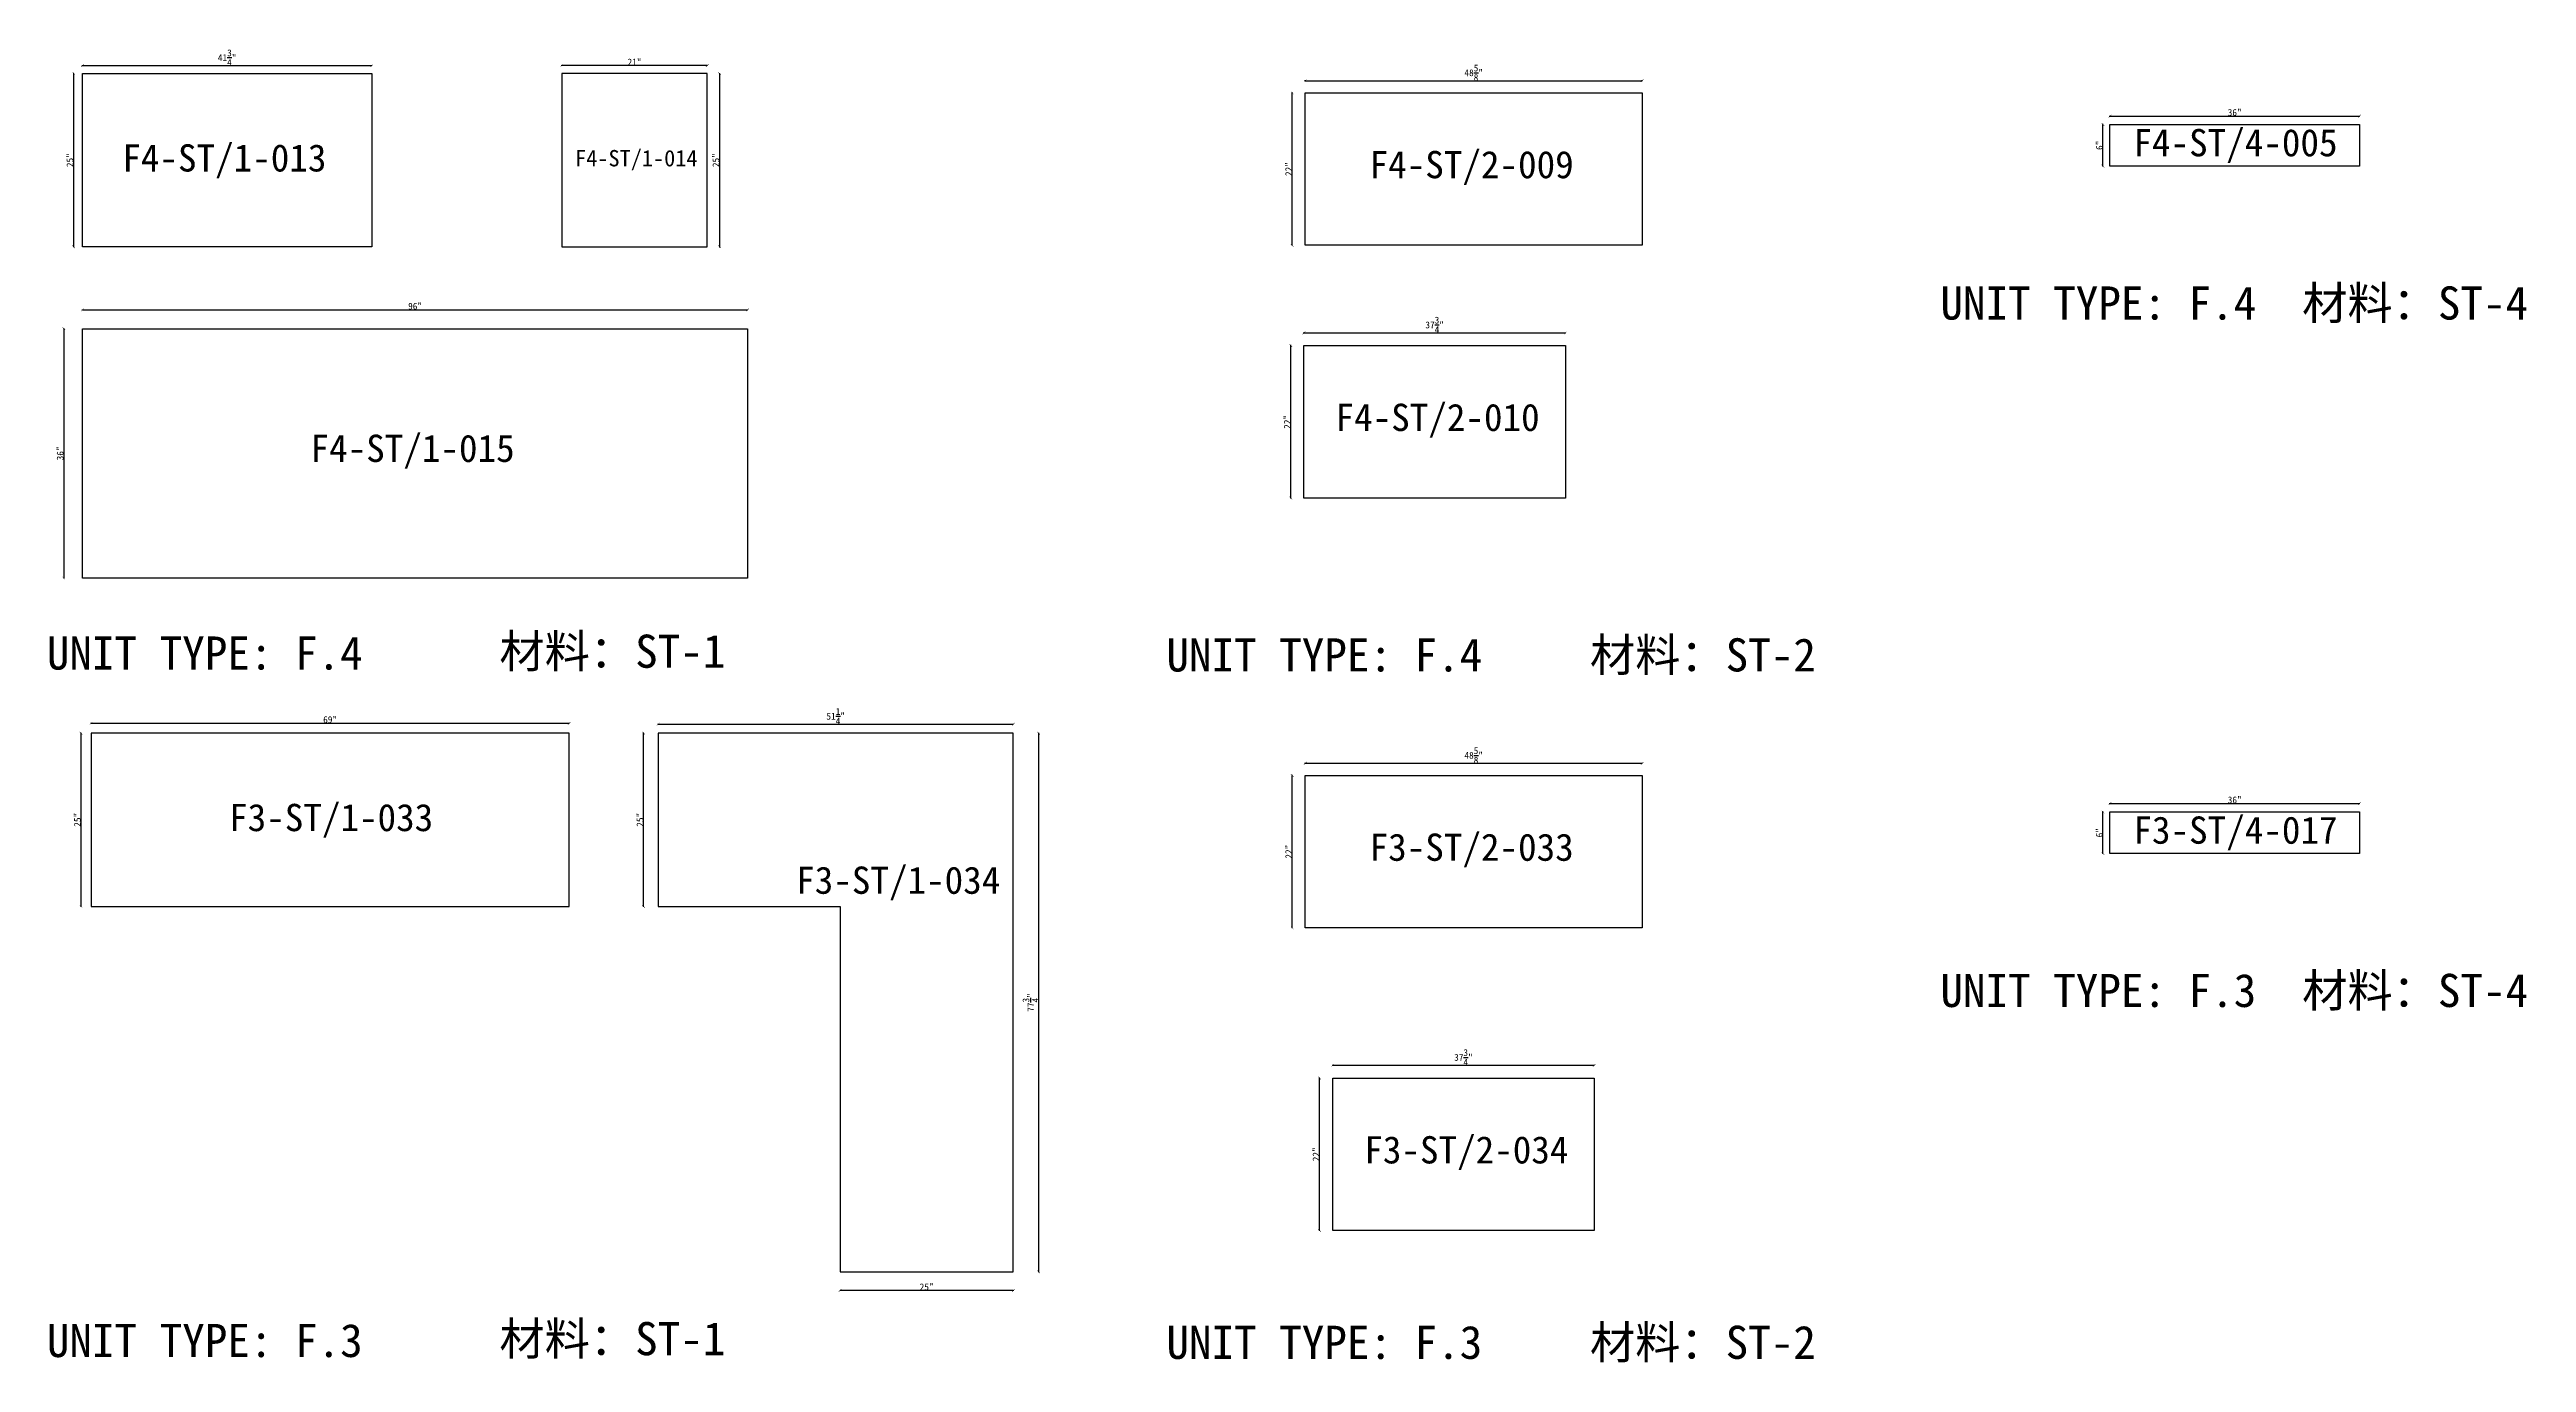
# Model space of a CAD drawing. Header units: millimetres. Extents: x -46962 to 137822, y -48342 to 2116.
# Drawn here: x 52801 to 61882, y -44884 to -40070 of the extents above; entities that cross this region are included whole.
import ezdxf
from ezdxf.enums import TextEntityAlignment as Align

# ---------------------------------------------------------------- set-up
doc = ezdxf.new("R2010")
doc.units = ezdxf.units.MM
doc.layers.add('COUNTERTOP_NUMBER', color=3, linetype='Continuous')
doc.layers.add('COUNTERTOPS', color=7, linetype='Continuous')
doc.styles.add('样式 1', font='')
doc.styles.get('样式 1').set_extended_font_data('NSimSun')
doc.dimstyles.new('副本 ISO-25', dxfattribs={"dimtxt": 25, "dimasz": 10, "dimexe": 1.5, "dimexo": 0.5, "dimtad": 1, "dimlfac": 0.03937, "dimlunit": 5, "dimtxsty": '样式 1', "dimblk": 'ARCHTICK', "dimcen": 2.5, "dimclrd": 256, "dimclrt": 1, "dimazin": 3, "dimtfac": 1, "dimtmove": 0, "dimatfit": 3, "dimfxlon": 1})

# ---------------------------------------------------------------- blocks, each defined once
blk = doc.blocks.new('_ArchTick')
at = {"color": 0, "linetype": 'ByBlock', "const_width": 0.15}
blk.add_lwpolyline([(-0.5, -0.5), (0.5, 0.5)], dxfattribs=at)
blk = doc.blocks.new('*D1358')
at = {"color": 0, "lineweight": -2, "transparency": 16777216}
for p, q in [((52922, -40129.6), (52922, -40127.1)), ((53982.5, -40129.6), (53982.5, -40127.1))]:
    blk.add_line(p, q, dxfattribs=at)
at = {"lineweight": -2, "transparency": 16777216}
blk.add_line((52922, -40128.6), (53982.5, -40128.6), dxfattribs=at)
at = {"layer": 'Defpoints', "color": 0, "transparency": 16777216}
for p in [(53982.5, -40128.6), (52922, -40157.9), (53982.5, -40157.9)]:
    blk.add_point(p, dxfattribs=at)
at = {"lineweight": -2, "transparency": 16777216, "xscale": 10, "yscale": 10, "zscale": 10, "rotation": 180}
blk.add_blockref('_ArchTick', (52922, -40128.6), dxfattribs=at)
at = {"lineweight": -2, "transparency": 16777216, "xscale": 10, "yscale": 10, "zscale": 10}
blk.add_blockref('_ArchTick', (53982.5, -40128.6), dxfattribs=at)
at = {"color": 1, "transparency": 16777216, "insert": (53452.3, -40099.5), "char_height": 25, "attachment_point": 5, "style": '样式 1'}
blk.add_mtext('\\A1;41{\\H1x;\\S3/4;}"', dxfattribs=at)
blk = doc.blocks.new('*D1359')
at = {"color": 0, "lineweight": -2, "transparency": 16777216}
for p, q in [((52890.3, -40157.9), (52887.8, -40157.9)), ((52890.3, -40792.9), (52887.8, -40792.9))]:
    blk.add_line(p, q, dxfattribs=at)
at = {"lineweight": -2, "transparency": 16777216}
blk.add_line((52889.3, -40157.9), (52889.3, -40792.9), dxfattribs=at)
at = {"layer": 'Defpoints', "color": 0, "transparency": 16777216}
for p in [(52922, -40157.9), (52889.3, -40792.9), (52922, -40792.9)]:
    blk.add_point(p, dxfattribs=at)
at = {"lineweight": -2, "transparency": 16777216, "xscale": 10, "yscale": 10, "zscale": 10}
for p, rotation in [((52889.3, -40157.9), 90), ((52889.3, -40792.9), 270)]:
    blk.add_blockref('_ArchTick', p, dxfattribs=dict(at, rotation=rotation))
at = {"color": 1, "transparency": 16777216, "insert": (52876.2, -40475.4), "char_height": 25, "attachment_point": 5, "rotation": 90, "style": '样式 1'}
blk.add_mtext('\\A1;25"', dxfattribs=at)
blk = doc.blocks.new('*D1360')
at = {"color": 0, "lineweight": -2, "transparency": 16777216}
for p, q in [((54679, -40129.6), (54679, -40127.1)), ((55212.4, -40129.6), (55212.4, -40127.1))]:
    blk.add_line(p, q, dxfattribs=at)
at = {"lineweight": -2, "transparency": 16777216}
blk.add_line((55212.4, -40128.6), (54679, -40128.6), dxfattribs=at)
at = {"layer": 'Defpoints', "color": 0, "transparency": 16777216}
for p in [(54679, -40128.6), (54679, -40157.9), (55212.4, -40157.9)]:
    blk.add_point(p, dxfattribs=at)
at = {"lineweight": -2, "transparency": 16777216, "xscale": 10, "yscale": 10, "zscale": 10, "rotation": 180}
blk.add_blockref('_ArchTick', (54679, -40128.6), dxfattribs=at)
at = {"lineweight": -2, "transparency": 16777216, "xscale": 10, "yscale": 10, "zscale": 10}
blk.add_blockref('_ArchTick', (55212.4, -40128.6), dxfattribs=at)
at = {"color": 1, "transparency": 16777216, "insert": (54945.7, -40115.5), "char_height": 25, "attachment_point": 5, "style": '样式 1'}
blk.add_mtext('\\A1;21"', dxfattribs=at)
blk = doc.blocks.new('*D1361')
at = {"color": 0, "lineweight": -2, "transparency": 16777216}
for p, q in [((55256.3, -40157.9), (55258.8, -40157.9)), ((55256.3, -40792.9), (55258.8, -40792.9))]:
    blk.add_line(p, q, dxfattribs=at)
at = {"lineweight": -2, "transparency": 16777216}
blk.add_line((55257.3, -40157.9), (55257.3, -40792.9), dxfattribs=at)
at = {"layer": 'Defpoints', "color": 0, "transparency": 16777216}
for p in [(55212.4, -40157.9), (55212.4, -40792.9), (55257.3, -40792.9)]:
    blk.add_point(p, dxfattribs=at)
at = {"lineweight": -2, "transparency": 16777216, "xscale": 10, "yscale": 10, "zscale": 10}
for p, rotation in [((55257.3, -40157.9), 90), ((55257.3, -40792.9), 270)]:
    blk.add_blockref('_ArchTick', p, dxfattribs=dict(at, rotation=rotation))
at = {"color": 1, "transparency": 16777216, "insert": (55244.2, -40475.4), "char_height": 25, "attachment_point": 5, "rotation": 90, "style": '样式 1'}
blk.add_mtext('\\A1;25"', dxfattribs=at)
blk = doc.blocks.new('*D1362')
at = {"color": 0, "lineweight": -2, "transparency": 16777216}
for p, q in [((52922, -41025), (52922, -41022.5)), ((55360.4, -41025), (55360.4, -41022.5))]:
    blk.add_line(p, q, dxfattribs=at)
at = {"lineweight": -2, "transparency": 16777216}
blk.add_line((52922, -41024), (55360.4, -41024), dxfattribs=at)
at = {"layer": 'Defpoints', "color": 0, "transparency": 16777216}
for p in [(55360.4, -41024), (52922, -41093.3), (55360.4, -41093.3)]:
    blk.add_point(p, dxfattribs=at)
at = {"lineweight": -2, "transparency": 16777216, "xscale": 10, "yscale": 10, "zscale": 10, "rotation": 180}
blk.add_blockref('_ArchTick', (52922, -41024), dxfattribs=at)
at = {"lineweight": -2, "transparency": 16777216, "xscale": 10, "yscale": 10, "zscale": 10}
blk.add_blockref('_ArchTick', (55360.4, -41024), dxfattribs=at)
at = {"color": 1, "transparency": 16777216, "insert": (54141.2, -41010.9), "char_height": 25, "attachment_point": 5, "style": '样式 1'}
blk.add_mtext('\\A1;96"', dxfattribs=at)
blk = doc.blocks.new('*D1363')
at = {"color": 0, "lineweight": -2, "transparency": 16777216}
for p, q in [((52854.3, -41093.3), (52851.8, -41093.3)), ((52854.3, -42007.7), (52851.8, -42007.7))]:
    blk.add_line(p, q, dxfattribs=at)
at = {"lineweight": -2, "transparency": 16777216}
blk.add_line((52853.3, -41093.3), (52853.3, -42007.7), dxfattribs=at)
at = {"layer": 'Defpoints', "color": 0, "transparency": 16777216}
for p in [(52922, -41093.3), (52853.3, -42007.7), (52922, -42007.7)]:
    blk.add_point(p, dxfattribs=at)
at = {"lineweight": -2, "transparency": 16777216, "xscale": 10, "yscale": 10, "zscale": 10}
for p, rotation in [((52853.3, -41093.3), 90), ((52853.3, -42007.7), 270)]:
    blk.add_blockref('_ArchTick', p, dxfattribs=dict(at, rotation=rotation))
at = {"color": 1, "transparency": 16777216, "insert": (52840.1, -41550.5), "char_height": 25, "attachment_point": 5, "rotation": 90, "style": '样式 1'}
blk.add_mtext('\\A1;36"', dxfattribs=at)
blk = doc.blocks.new('*D1364')
at = {"color": 0, "lineweight": -2, "transparency": 16777216}
for p, q in [((57404.7, -40185.1), (57404.7, -40182.6)), ((58639.7, -40185.1), (58639.7, -40182.6))]:
    blk.add_line(p, q, dxfattribs=at)
at = {"lineweight": -2, "transparency": 16777216}
blk.add_line((57404.7, -40184.1), (58639.7, -40184.1), dxfattribs=at)
at = {"layer": 'Defpoints', "color": 0, "transparency": 16777216}
for p in [(58639.7, -40184.1), (57404.7, -40228.7), (58639.7, -40228.7)]:
    blk.add_point(p, dxfattribs=at)
at = {"lineweight": -2, "transparency": 16777216, "xscale": 10, "yscale": 10, "zscale": 10, "rotation": 180}
blk.add_blockref('_ArchTick', (57404.7, -40184.1), dxfattribs=at)
at = {"lineweight": -2, "transparency": 16777216, "xscale": 10, "yscale": 10, "zscale": 10}
blk.add_blockref('_ArchTick', (58639.7, -40184.1), dxfattribs=at)
at = {"color": 1, "transparency": 16777216, "insert": (58022.2, -40155), "char_height": 25, "attachment_point": 5, "style": '样式 1'}
blk.add_mtext('\\A1;48{\\H1x;\\S5/8;}"', dxfattribs=at)
blk = doc.blocks.new('*D1365')
at = {"color": 0, "lineweight": -2, "transparency": 16777216}
for p, q in [((57357.9, -40228.7), (57355.4, -40228.7)), ((57357.9, -40787.5), (57355.4, -40787.5))]:
    blk.add_line(p, q, dxfattribs=at)
at = {"lineweight": -2, "transparency": 16777216}
blk.add_line((57356.9, -40787.5), (57356.9, -40228.7), dxfattribs=at)
at = {"layer": 'Defpoints', "color": 0, "transparency": 16777216}
for p in [(57356.9, -40228.7), (57404.7, -40228.7), (57404.7, -40787.5)]:
    blk.add_point(p, dxfattribs=at)
at = {"lineweight": -2, "transparency": 16777216, "xscale": 10, "yscale": 10, "zscale": 10}
for p, rotation in [((57356.9, -40228.7), 90), ((57356.9, -40787.5), 270)]:
    blk.add_blockref('_ArchTick', p, dxfattribs=dict(at, rotation=rotation))
at = {"color": 1, "transparency": 16777216, "insert": (57343.8, -40508.1), "char_height": 25, "attachment_point": 5, "rotation": 90, "style": '样式 1'}
blk.add_mtext('\\A1;22"', dxfattribs=at)
blk = doc.blocks.new('*D1366')
at = {"color": 0, "lineweight": -2, "transparency": 16777216}
for p, q in [((57399.7, -41109.6), (57399.7, -41107.1)), ((58358.5, -41109.6), (58358.5, -41107.1))]:
    blk.add_line(p, q, dxfattribs=at)
at = {"lineweight": -2, "transparency": 16777216}
blk.add_line((57399.7, -41108.6), (58358.5, -41108.6), dxfattribs=at)
at = {"layer": 'Defpoints', "color": 0, "transparency": 16777216}
for p in [(58358.5, -41108.6), (57399.7, -41155.4), (58358.5, -41155.4)]:
    blk.add_point(p, dxfattribs=at)
at = {"lineweight": -2, "transparency": 16777216, "xscale": 10, "yscale": 10, "zscale": 10, "rotation": 180}
blk.add_blockref('_ArchTick', (57399.7, -41108.6), dxfattribs=at)
at = {"lineweight": -2, "transparency": 16777216, "xscale": 10, "yscale": 10, "zscale": 10}
blk.add_blockref('_ArchTick', (58358.5, -41108.6), dxfattribs=at)
at = {"color": 1, "transparency": 16777216, "insert": (57879.1, -41079.5), "char_height": 25, "attachment_point": 5, "style": '样式 1'}
blk.add_mtext('\\A1;37{\\H1x;\\S3/4;}"', dxfattribs=at)
blk = doc.blocks.new('*D1367')
at = {"color": 0, "lineweight": -2, "transparency": 16777216}
for p, q in [((57352.6, -41155.4), (57350.1, -41155.4)), ((57352.6, -41714.2), (57350.1, -41714.2))]:
    blk.add_line(p, q, dxfattribs=at)
at = {"lineweight": -2, "transparency": 16777216}
blk.add_line((57351.6, -41714.2), (57351.6, -41155.4), dxfattribs=at)
at = {"layer": 'Defpoints', "color": 0, "transparency": 16777216}
for p in [(57351.6, -41155.4), (57399.7, -41155.4), (57399.7, -41714.2)]:
    blk.add_point(p, dxfattribs=at)
at = {"lineweight": -2, "transparency": 16777216, "xscale": 10, "yscale": 10, "zscale": 10}
for p, rotation in [((57351.6, -41155.4), 90), ((57351.6, -41714.2), 270)]:
    blk.add_blockref('_ArchTick', p, dxfattribs=dict(at, rotation=rotation))
at = {"color": 1, "transparency": 16777216, "insert": (57338.5, -41434.8), "char_height": 25, "attachment_point": 5, "rotation": 90, "style": '样式 1'}
blk.add_mtext('\\A1;22"', dxfattribs=at)
blk = doc.blocks.new('*D1368')
at = {"color": 0, "lineweight": -2, "transparency": 16777216}
for p, q in [((60354.8, -40314.9), (60354.8, -40312.4)), ((61269.2, -40314.9), (61269.2, -40312.4))]:
    blk.add_line(p, q, dxfattribs=at)
at = {"lineweight": -2, "transparency": 16777216}
blk.add_line((60354.8, -40313.9), (61269.2, -40313.9), dxfattribs=at)
at = {"layer": 'Defpoints', "color": 0, "transparency": 16777216}
for p in [(61269.2, -40313.9), (60354.8, -40344.7), (61269.2, -40344.7)]:
    blk.add_point(p, dxfattribs=at)
at = {"lineweight": -2, "transparency": 16777216, "xscale": 10, "yscale": 10, "zscale": 10, "rotation": 180}
blk.add_blockref('_ArchTick', (60354.8, -40313.9), dxfattribs=at)
at = {"lineweight": -2, "transparency": 16777216, "xscale": 10, "yscale": 10, "zscale": 10}
blk.add_blockref('_ArchTick', (61269.2, -40313.9), dxfattribs=at)
at = {"color": 1, "transparency": 16777216, "insert": (60812, -40300.7), "char_height": 25, "attachment_point": 5, "style": '样式 1'}
blk.add_mtext('\\A1;36"', dxfattribs=at)
blk = doc.blocks.new('*D1369')
at = {"color": 0, "lineweight": -2, "transparency": 16777216}
for p, q in [((60330, -40344.7), (60327.5, -40344.7)), ((60330, -40497.1), (60327.5, -40497.1))]:
    blk.add_line(p, q, dxfattribs=at)
at = {"lineweight": -2, "transparency": 16777216}
blk.add_line((60329, -40497.1), (60329, -40344.7), dxfattribs=at)
at = {"layer": 'Defpoints', "color": 0, "transparency": 16777216}
for p in [(60329, -40344.7), (60354.8, -40344.7), (60354.8, -40497.1)]:
    blk.add_point(p, dxfattribs=at)
at = {"lineweight": -2, "transparency": 16777216, "xscale": 10, "yscale": 10, "zscale": 10}
for p, rotation in [((60329, -40344.7), 90), ((60329, -40497.1), 270)]:
    blk.add_blockref('_ArchTick', p, dxfattribs=dict(at, rotation=rotation))
at = {"color": 1, "transparency": 16777216, "insert": (60315.9, -40420.9), "char_height": 25, "attachment_point": 5, "rotation": 90, "style": '样式 1'}
blk.add_mtext('\\A1;6"', dxfattribs=at)
blk = doc.blocks.new('*D1092')
at = {"color": 0, "lineweight": -2, "transparency": 16777216}
for p, q in [((52917.6, -42576.3), (52915.1, -42576.3)), ((52917.6, -43211.3), (52915.1, -43211.3))]:
    blk.add_line(p, q, dxfattribs=at)
at = {"lineweight": -2, "transparency": 16777216}
blk.add_line((52916.6, -43211.3), (52916.6, -42576.3), dxfattribs=at)
at = {"layer": 'Defpoints', "color": 0, "transparency": 16777216}
for p in [(52916.6, -42576.3), (52953.5, -42576.3), (52953.5, -43211.3)]:
    blk.add_point(p, dxfattribs=at)
at = {"lineweight": -2, "transparency": 16777216, "xscale": 10, "yscale": 10, "zscale": 10}
for p, rotation in [((52916.6, -42576.3), 90), ((52916.6, -43211.3), 270)]:
    blk.add_blockref('_ArchTick', p, dxfattribs=dict(at, rotation=rotation))
at = {"color": 1, "transparency": 16777216, "insert": (52903.4, -42893.8), "char_height": 25, "attachment_point": 5, "rotation": 90, "style": '样式 1'}
blk.add_mtext('\\A1;25"', dxfattribs=at)
blk = doc.blocks.new('*D1093')
at = {"color": 0, "lineweight": -2, "transparency": 16777216}
for p, q in [((52953.5, -42541), (52953.5, -42538.5)), ((54706.1, -42541), (54706.1, -42538.5))]:
    blk.add_line(p, q, dxfattribs=at)
at = {"lineweight": -2, "transparency": 16777216}
blk.add_line((52953.5, -42540), (54706.1, -42540), dxfattribs=at)
at = {"layer": 'Defpoints', "color": 0, "transparency": 16777216}
for p in [(52953.5, -42576.3), (54706.1, -42540), (54706.1, -42576.3)]:
    blk.add_point(p, dxfattribs=at)
at = {"lineweight": -2, "transparency": 16777216, "xscale": 10, "yscale": 10, "zscale": 10, "rotation": 180}
blk.add_blockref('_ArchTick', (52953.5, -42540), dxfattribs=at)
at = {"lineweight": -2, "transparency": 16777216, "xscale": 10, "yscale": 10, "zscale": 10}
blk.add_blockref('_ArchTick', (54706.1, -42540), dxfattribs=at)
at = {"color": 1, "transparency": 16777216, "insert": (53829.8, -42526.9), "char_height": 25, "attachment_point": 5, "style": '样式 1'}
blk.add_mtext('\\A1;69"', dxfattribs=at)
blk = doc.blocks.new('*D1094')
at = {"color": 0, "lineweight": -2, "transparency": 16777216}
for p, q in [((55032.4, -42544.2), (55032.4, -42541.7)), ((56334.1, -42544.2), (56334.1, -42541.7))]:
    blk.add_line(p, q, dxfattribs=at)
at = {"lineweight": -2, "transparency": 16777216}
blk.add_line((55032.4, -42543.2), (56334.1, -42543.2), dxfattribs=at)
at = {"layer": 'Defpoints', "color": 0, "transparency": 16777216}
for p in [(55032.4, -42576.3), (56334.1, -42543.2), (56334.1, -42576.3)]:
    blk.add_point(p, dxfattribs=at)
at = {"lineweight": -2, "transparency": 16777216, "xscale": 10, "yscale": 10, "zscale": 10, "rotation": 180}
blk.add_blockref('_ArchTick', (55032.4, -42543.2), dxfattribs=at)
at = {"lineweight": -2, "transparency": 16777216, "xscale": 10, "yscale": 10, "zscale": 10}
blk.add_blockref('_ArchTick', (56334.1, -42543.2), dxfattribs=at)
at = {"color": 1, "transparency": 16777216, "insert": (55683.3, -42514.2), "char_height": 25, "attachment_point": 5, "style": '样式 1'}
blk.add_mtext('\\A1;51{\\H1x;\\S1/4;}"', dxfattribs=at)
blk = doc.blocks.new('*D1374')
at = {"color": 0, "lineweight": -2, "transparency": 16777216}
for p, q in [((54979.9, -42576.3), (54977.4, -42576.3)), ((54979.9, -43211.3), (54977.4, -43211.3))]:
    blk.add_line(p, q, dxfattribs=at)
at = {"lineweight": -2, "transparency": 16777216}
blk.add_line((54978.9, -43211.3), (54978.9, -42576.3), dxfattribs=at)
at = {"layer": 'Defpoints', "color": 0, "transparency": 16777216}
for p in [(54978.9, -42576.3), (55032.4, -42576.3), (55032.4, -43211.3)]:
    blk.add_point(p, dxfattribs=at)
at = {"lineweight": -2, "transparency": 16777216, "xscale": 10, "yscale": 10, "zscale": 10}
for p, rotation in [((54978.9, -42576.3), 90), ((54978.9, -43211.3), 270)]:
    blk.add_blockref('_ArchTick', p, dxfattribs=dict(at, rotation=rotation))
at = {"color": 1, "transparency": 16777216, "insert": (54965.8, -42893.8), "char_height": 25, "attachment_point": 5, "rotation": 90, "style": '样式 1'}
blk.add_mtext('\\A1;25"', dxfattribs=at)
blk = doc.blocks.new('*D1375')
at = {"color": 0, "lineweight": -2, "transparency": 16777216}
for p, q in [((55699.1, -44618.6), (55699.1, -44621.1)), ((56334.1, -44618.6), (56334.1, -44621.1))]:
    blk.add_line(p, q, dxfattribs=at)
at = {"lineweight": -2, "transparency": 16777216}
blk.add_line((56334.1, -44619.6), (55699.1, -44619.6), dxfattribs=at)
at = {"layer": 'Defpoints', "color": 0, "transparency": 16777216}
for p in [(55699.1, -44551.2), (56334.1, -44551.2), (55699.1, -44619.6)]:
    blk.add_point(p, dxfattribs=at)
at = {"lineweight": -2, "transparency": 16777216, "xscale": 10, "yscale": 10, "zscale": 10, "rotation": 180}
blk.add_blockref('_ArchTick', (55699.1, -44619.6), dxfattribs=at)
at = {"lineweight": -2, "transparency": 16777216, "xscale": 10, "yscale": 10, "zscale": 10}
blk.add_blockref('_ArchTick', (56334.1, -44619.6), dxfattribs=at)
at = {"color": 1, "transparency": 16777216, "insert": (56016.6, -44606.5), "char_height": 25, "attachment_point": 5, "style": '样式 1'}
blk.add_mtext('\\A1;25"', dxfattribs=at)
blk = doc.blocks.new('*D1376')
at = {"color": 0, "lineweight": -2, "transparency": 16777216}
for p, q in [((56426.4, -42576.3), (56428.9, -42576.3)), ((56426.4, -44551.2), (56428.9, -44551.2))]:
    blk.add_line(p, q, dxfattribs=at)
at = {"lineweight": -2, "transparency": 16777216}
blk.add_line((56427.4, -44551.2), (56427.4, -42576.3), dxfattribs=at)
at = {"layer": 'Defpoints', "color": 0, "transparency": 16777216}
for p in [(56334.1, -42576.3), (56427.4, -42576.3), (56334.1, -44551.2)]:
    blk.add_point(p, dxfattribs=at)
at = {"lineweight": -2, "transparency": 16777216, "xscale": 10, "yscale": 10, "zscale": 10}
for p, rotation in [((56427.4, -42576.3), 90), ((56427.4, -44551.2), 270)]:
    blk.add_blockref('_ArchTick', p, dxfattribs=dict(at, rotation=rotation))
at = {"color": 1, "transparency": 16777216, "insert": (56398.3, -43563.7), "char_height": 25, "attachment_point": 5, "rotation": 90, "style": '样式 1'}
blk.add_mtext('\\A1;77{\\H1x;\\S3/4;}"', dxfattribs=at)
blk = doc.blocks.new('*D1377')
at = {"color": 0, "lineweight": -2, "transparency": 16777216}
for p, q in [((57404.7, -42687.8), (57404.7, -42685.3)), ((58639.7, -42687.8), (58639.7, -42685.3))]:
    blk.add_line(p, q, dxfattribs=at)
at = {"lineweight": -2, "transparency": 16777216}
blk.add_line((57404.7, -42686.8), (58639.7, -42686.8), dxfattribs=at)
at = {"layer": 'Defpoints', "color": 0, "transparency": 16777216}
for p in [(57404.7, -42731.4), (58639.7, -42686.8), (58639.7, -42731.4)]:
    blk.add_point(p, dxfattribs=at)
at = {"lineweight": -2, "transparency": 16777216, "xscale": 10, "yscale": 10, "zscale": 10, "rotation": 180}
blk.add_blockref('_ArchTick', (57404.7, -42686.8), dxfattribs=at)
at = {"lineweight": -2, "transparency": 16777216, "xscale": 10, "yscale": 10, "zscale": 10}
blk.add_blockref('_ArchTick', (58639.7, -42686.8), dxfattribs=at)
at = {"color": 1, "transparency": 16777216, "insert": (58022.2, -42657.7), "char_height": 25, "attachment_point": 5, "style": '样式 1'}
blk.add_mtext('\\A1;48{\\H1x;\\S5/8;}"', dxfattribs=at)
blk = doc.blocks.new('*D1378')
at = {"color": 0, "lineweight": -2, "transparency": 16777216}
for p, q in [((57357.9, -42731.4), (57355.4, -42731.4)), ((57357.9, -43290.2), (57355.4, -43290.2))]:
    blk.add_line(p, q, dxfattribs=at)
at = {"lineweight": -2, "transparency": 16777216}
blk.add_line((57356.9, -43290.2), (57356.9, -42731.4), dxfattribs=at)
at = {"layer": 'Defpoints', "color": 0, "transparency": 16777216}
for p in [(57356.9, -42731.4), (57404.7, -42731.4), (57404.7, -43290.2)]:
    blk.add_point(p, dxfattribs=at)
at = {"lineweight": -2, "transparency": 16777216, "xscale": 10, "yscale": 10, "zscale": 10}
for p, rotation in [((57356.9, -42731.4), 90), ((57356.9, -43290.2), 270)]:
    blk.add_blockref('_ArchTick', p, dxfattribs=dict(at, rotation=rotation))
at = {"color": 1, "transparency": 16777216, "insert": (57343.8, -43010.8), "char_height": 25, "attachment_point": 5, "rotation": 90, "style": '样式 1'}
blk.add_mtext('\\A1;22"', dxfattribs=at)
blk = doc.blocks.new('*D1379')
at = {"color": 0, "lineweight": -2, "transparency": 16777216}
for p, q in [((57505.2, -43795.1), (57505.2, -43792.6)), ((58464.1, -43795.1), (58464.1, -43792.6))]:
    blk.add_line(p, q, dxfattribs=at)
at = {"lineweight": -2, "transparency": 16777216}
blk.add_line((57505.2, -43794.1), (58464.1, -43794.1), dxfattribs=at)
at = {"layer": 'Defpoints', "color": 0, "transparency": 16777216}
for p in [(57505.2, -43840.9), (58464.1, -43794.1), (58464.1, -43840.9)]:
    blk.add_point(p, dxfattribs=at)
at = {"lineweight": -2, "transparency": 16777216, "xscale": 10, "yscale": 10, "zscale": 10, "rotation": 180}
blk.add_blockref('_ArchTick', (57505.2, -43794.1), dxfattribs=at)
at = {"lineweight": -2, "transparency": 16777216, "xscale": 10, "yscale": 10, "zscale": 10}
blk.add_blockref('_ArchTick', (58464.1, -43794.1), dxfattribs=at)
at = {"color": 1, "transparency": 16777216, "insert": (57984.6, -43765), "char_height": 25, "attachment_point": 5, "style": '样式 1'}
blk.add_mtext('\\A1;37{\\H1x;\\S3/4;}"', dxfattribs=at)
blk = doc.blocks.new('*D1380')
at = {"color": 0, "lineweight": -2, "transparency": 16777216}
for p, q in [((57458.1, -43840.9), (57455.6, -43840.9)), ((57458.1, -44399.7), (57455.6, -44399.7))]:
    blk.add_line(p, q, dxfattribs=at)
at = {"lineweight": -2, "transparency": 16777216}
blk.add_line((57457.1, -44399.7), (57457.1, -43840.9), dxfattribs=at)
at = {"layer": 'Defpoints', "color": 0, "transparency": 16777216}
for p in [(57457.1, -43840.9), (57505.2, -43840.9), (57505.2, -44399.7)]:
    blk.add_point(p, dxfattribs=at)
at = {"lineweight": -2, "transparency": 16777216, "xscale": 10, "yscale": 10, "zscale": 10}
for p, rotation in [((57457.1, -43840.9), 90), ((57457.1, -44399.7), 270)]:
    blk.add_blockref('_ArchTick', p, dxfattribs=dict(at, rotation=rotation))
at = {"color": 1, "transparency": 16777216, "insert": (57444, -44120.3), "char_height": 25, "attachment_point": 5, "rotation": 90, "style": '样式 1'}
blk.add_mtext('\\A1;22"', dxfattribs=at)
blk = doc.blocks.new('*D1381')
at = {"color": 0, "lineweight": -2, "transparency": 16777216}
for p, q in [((60354.8, -42835.3), (60354.8, -42832.8)), ((61269.2, -42835.3), (61269.2, -42832.8))]:
    blk.add_line(p, q, dxfattribs=at)
at = {"lineweight": -2, "transparency": 16777216}
blk.add_line((60354.8, -42834.3), (61269.2, -42834.3), dxfattribs=at)
at = {"layer": 'Defpoints', "color": 0, "transparency": 16777216}
for p in [(61269.2, -42834.3), (60354.8, -42865.1), (61269.2, -42865.1)]:
    blk.add_point(p, dxfattribs=at)
at = {"lineweight": -2, "transparency": 16777216, "xscale": 10, "yscale": 10, "zscale": 10, "rotation": 180}
blk.add_blockref('_ArchTick', (60354.8, -42834.3), dxfattribs=at)
at = {"lineweight": -2, "transparency": 16777216, "xscale": 10, "yscale": 10, "zscale": 10}
blk.add_blockref('_ArchTick', (61269.2, -42834.3), dxfattribs=at)
at = {"color": 1, "transparency": 16777216, "insert": (60812, -42821.2), "char_height": 25, "attachment_point": 5, "style": '样式 1'}
blk.add_mtext('\\A1;36"', dxfattribs=at)
blk = doc.blocks.new('*D1382')
at = {"color": 0, "lineweight": -2, "transparency": 16777216}
for p, q in [((60330, -42865.1), (60327.5, -42865.1)), ((60330, -43017.5), (60327.5, -43017.5))]:
    blk.add_line(p, q, dxfattribs=at)
at = {"lineweight": -2, "transparency": 16777216}
blk.add_line((60329, -43017.5), (60329, -42865.1), dxfattribs=at)
at = {"layer": 'Defpoints', "color": 0, "transparency": 16777216}
for p in [(60329, -42865.1), (60354.8, -42865.1), (60354.8, -43017.5)]:
    blk.add_point(p, dxfattribs=at)
at = {"lineweight": -2, "transparency": 16777216, "xscale": 10, "yscale": 10, "zscale": 10}
for p, rotation in [((60329, -42865.1), 90), ((60329, -43017.5), 270)]:
    blk.add_blockref('_ArchTick', p, dxfattribs=dict(at, rotation=rotation))
at = {"color": 1, "transparency": 16777216, "insert": (60315.9, -42941.3), "char_height": 25, "attachment_point": 5, "rotation": 90, "style": '样式 1'}
blk.add_mtext('\\A1;6"', dxfattribs=at)

msp = doc.modelspace()

# ---------------------------------------------------------------- linework, layer by layer
at = {"layer": 'COUNTERTOPS', "color": 40, "true_color": 0xf8d731}
for points in [[(52922.027, -40157.923), (53982.477, -40157.923), (53982.477, -40792.923), (52922.027, -40792.923)], [(54679.014, -40792.923), (55212.414, -40792.923), (55212.414, -40157.923), (54679.014, -40157.923)], [(52922.027, -41093.315), (55360.427, -41093.315), (55360.427, -42007.715), (52922.027, -42007.715)]]:
    msp.add_lwpolyline(points, close=True, dxfattribs=at)
at = {"layer": 'COUNTERTOPS'}
for points in [[(57404.668, -40228.664), (58639.743, -40228.664), (58639.743, -40787.464), (57404.668, -40787.464)], [(60354.822, -40344.705), (61269.222, -40344.705), (61269.222, -40497.105), (60354.822, -40497.105)], [(57399.693, -41155.425), (58358.543, -41155.425), (58358.543, -41714.225), (57399.693, -41714.225)], [(52953.498, -43211.313), (54706.098, -43211.313), (54706.098, -42576.313), (52953.498, -42576.313)], [(56334.143, -42576.313), (55032.393, -42576.313), (55032.393, -43211.313), (55699.143, -43211.313), (55699.143, -44551.163), (56334.143, -44551.163)], [(57404.668, -42731.365), (58639.743, -42731.365), (58639.743, -43290.165), (57404.668, -43290.165)], [(60354.822, -42865.123), (61269.222, -42865.123), (61269.222, -43017.523), (60354.822, -43017.523)], [(57505.213, -43840.949), (58464.063, -43840.949), (58464.063, -44399.749), (57505.213, -44399.749)]]:
    msp.add_lwpolyline(points, close=True, dxfattribs=at)

# ---------------------------------------------------------------- texts
at = {"style": '样式 1'}
for s, p in [('UNIT TYPE: F.4', (59733.131, -41059.862)), ('材料：ST-4', (61059.412, -41059.862)), ('UNIT TYPE: F.4', (52791.205, -42343.252)), ('材料：ST-1', (54450.492, -42336.597)), ('材料：ST-2', (58448.34, -42350.03)), ('UNIT TYPE: F.4', (56895.615, -42350.03)), ('UNIT TYPE: F.3', (59733.131, -43580.28)), ('材料：ST-4', (61059.412, -43580.28)), ('UNIT TYPE: F.3', (52791.205, -44863.67)), ('材料：ST-1', (54450.492, -44857.015)), ('UNIT TYPE: F.3', (56895.615, -44870.448)), ('材料：ST-2', (58448.34, -44870.448))]:
    msp.add_text(s, height=121.5865, dxfattribs=at).set_placement(p)
at = {"layer": 'COUNTERTOP_NUMBER', "color": 3, "style": '样式 1'}
for s, height, p in [('F4-ST/4-005', 100, (60814.909, -40411.274)), ('F4-ST/1-013', 100, (53442.115, -40467.092)), ('F4-ST/1-014', 60, (54952.267, -40468.224)), ('F4-ST/2-009', 100, (58014.756, -40491.633)), ('F4-ST/2-010', 100, (57889.78, -41418.394)), ('F4-ST/1-015', 100, (54132.115, -41531.884)), ('F3-ST/1-033', 100, (53833.586, -42885.482)), ('F3-ST/2-033', 100, (58014.756, -42994.334)), ('F3-ST/4-017', 100, (60814.909, -42931.692)), ('F3-ST/1-034', 100, (55912.481, -43115.332)), ('F3-ST/2-034', 100, (57995.3, -44103.918))]:
    msp.add_text(s, height=height, dxfattribs=at).set_placement(p, align=Align.MIDDLE_CENTER)

# ---------------------------------------------------------------- dimensions: what is measured, and where the dimension line sits
for base, p1, p2, picture, middle in [((53982.477, -40128.586), (52922.027, -40157.923), (53982.477, -40157.923), '*D1358', (53452.252, -40099.493)), ((54679.014, -40128.586), (55212.414, -40157.923), (54679.014, -40157.923), '*D1360', (54945.714, -40115.461)), ((58639.743, -40184.135), (57404.668, -40228.664), (58639.743, -40228.664), '*D1364', (58022.206, -40155.042)), ((61269.222, -40313.869), (60354.822, -40344.705), (61269.222, -40344.705), '*D1368', (60812.022, -40300.744)), ((55360.427, -41024.03), (52922.027, -41093.315), (55360.427, -41093.315), '*D1362', (54141.227, -41010.905)), ((58358.543, -41108.568), (57399.693, -41155.425), (58358.543, -41155.425), '*D1366', (57879.118, -41079.475)), ((56334.143, -42543.18), (55032.393, -42576.313), (56334.143, -42576.313), '*D1094', (55683.268, -42514.157)), ((54706.098, -42539.982), (52953.498, -42576.313), (54706.098, -42576.313), '*D1093', (53829.798, -42526.857)), ((58639.743, -42686.836), (57404.668, -42731.365), (58639.743, -42731.365), '*D1377', (58022.206, -42657.743)), ((61269.222, -42834.287), (60354.822, -42865.123), (61269.222, -42865.123), '*D1381', (60812.022, -42821.162)), ((58464.063, -43794.092), (57505.213, -43840.949), (58464.063, -43840.949), '*D1379', (57984.638, -43764.999)), ((55699.143, -44619.579), (56334.143, -44551.163), (55699.143, -44551.163), '*D1375', (56016.643, -44606.454))]:
    dim = msp.add_linear_dim(base=base, p1=p1, p2=p2, dimstyle='副本 ISO-25')
    dim.commit()
    dim.dimension.update_dxf_attribs({"geometry": picture, "text_midpoint": middle})
for base, p1, p2, picture, middle in [((52889.304, -40792.923), (52922.027, -40157.923), (52922.027, -40792.923), '*D1359', (52876.179, -40475.423)), ((55257.312, -40792.923), (55212.414, -40157.923), (55212.414, -40792.923), '*D1361', (55244.187, -40475.423)), ((57356.905, -40228.664), (57404.668, -40787.464), (57404.668, -40228.664), '*D1365', (57343.78, -40508.064)), ((60328.987, -40344.705), (60354.822, -40497.105), (60354.822, -40344.705), '*D1369', (60315.862, -40420.905)), ((52853.257, -42007.715), (52922.027, -41093.315), (52922.027, -42007.715), '*D1363', (52840.132, -41550.515)), ((57351.584, -41155.425), (57399.693, -41714.225), (57399.693, -41155.425), '*D1367', (57338.459, -41434.825)), ((52916.559, -42576.313), (52953.498, -43211.313), (52953.498, -42576.313), '*D1092', (52903.434, -42893.813)), ((54978.948, -42576.313), (55032.393, -43211.313), (55032.393, -42576.313), '*D1374', (54965.823, -42893.813)), ((56427.366, -42576.313), (56334.143, -44551.163), (56334.143, -42576.313), '*D1376', (56398.272, -43563.738)), ((57356.905, -42731.365), (57404.668, -43290.165), (57404.668, -42731.365), '*D1378', (57343.78, -43010.765)), ((60328.987, -42865.123), (60354.822, -43017.523), (60354.822, -42865.123), '*D1382', (60315.862, -42941.323)), ((57457.104, -43840.949), (57505.213, -44399.749), (57505.213, -43840.949), '*D1380', (57443.979, -44120.349))]:
    dim = msp.add_linear_dim(base=base, p1=p1, p2=p2, angle=90, dimstyle='副本 ISO-25')
    dim.commit()
    dim.dimension.update_dxf_attribs({"geometry": picture, "text_midpoint": middle})

doc.saveas('drawing.dxf')
